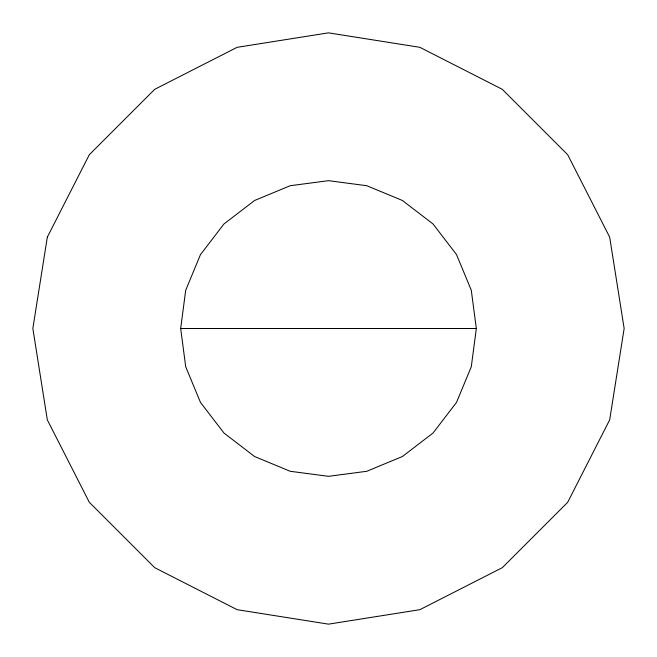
<?xml version="1.0" encoding="UTF-8"?>
<svg xmlns="http://www.w3.org/2000/svg" width="657" height="657" viewBox="0 0 657 657"><rect width="100%" height="100%" fill="white"/><g stroke="black" fill="none" stroke-linecap="round" stroke-linejoin="round"><path stroke-width="0.99" d="M180.675 328.5L185.709 290.238L200.484 254.588L223.971 223.971L254.588 200.484L290.238 185.709L328.5 180.675L366.762 185.709L402.413 200.484L433.029 223.971L456.516 254.588L471.291 290.238L476.325 328.5L471.291 366.762L456.516 402.413L433.029 433.029L402.413 456.516L366.762 471.291L328.5 476.325L290.238 471.291L254.588 456.516L223.971 433.029L200.484 402.413L185.709 366.762L180.675 328.5L476.325 328.5M47.32 237.136L32.85 328.5L47.32 419.864L89.311 502.277L154.724 567.689L237.136 609.68L328.5 624.15L419.864 609.68L502.277 567.689L567.689 502.277L609.68 419.864L624.15 328.5L609.68 237.136L567.689 154.724L502.277 89.311L419.864 47.32L328.5 32.85L237.136 47.32L154.724 89.311L89.311 154.724L47.32 237.136"/></g></svg>
